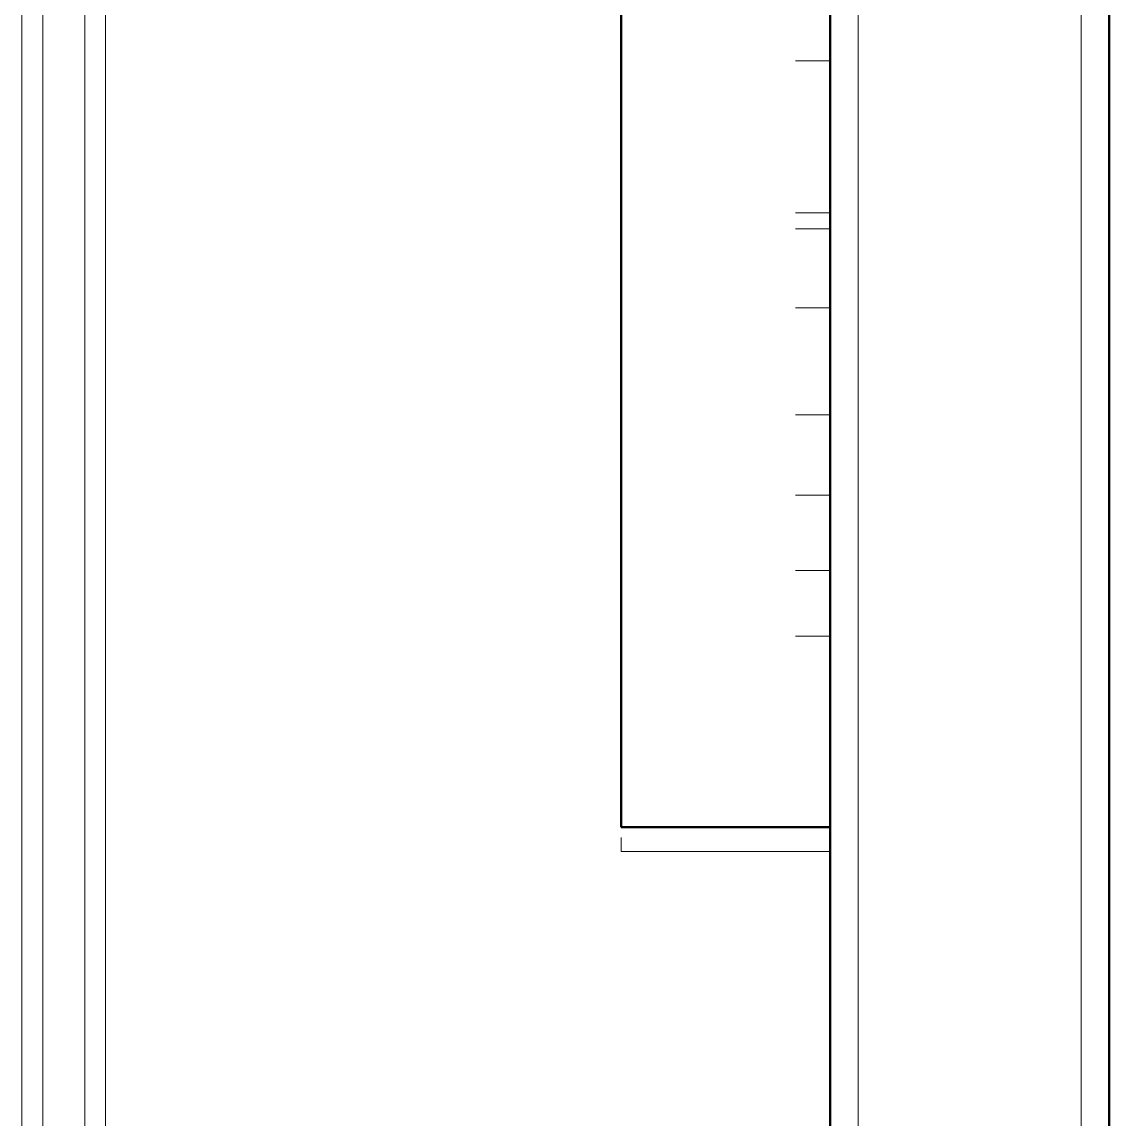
# Model space of a CAD drawing. Header units: metres. Extents: x 10 to 831, y 10 to 584.
# Drawn here: x 491.76 to 498, y 396.72 to 403.02 of the extents above; entities that cross this region are included whole.
import ezdxf

# ---------------------------------------------------------------- set-up
doc = ezdxf.new("R2010")
doc.units = ezdxf.units.M
doc.layers.add('CUT', color=7, linetype='Continuous', lineweight=50)
doc.layers.add('VIS', color=8, linetype='Continuous', lineweight=13)

msp = doc.modelspace()

# ---------------------------------------------------------------- linework, layer by layer
at = {"layer": 'CUT'}
for p, q in [((496.4, 415.84), (496.4, 387.36)), ((498, 387.36), (498, 415.84)), ((495.2, 402.9052), (495.2, 403.1156)), ((496.4, 403.1156), (496.4, 402.9052)), ((495.2, 402.8292), (495.2, 402.9052)), ((496.4, 402.9052), (496.4, 402.8292)), ((495.2, 398.4), (495.2, 402.8292)), ((496.4, 402.8292), (496.4, 398.4)), ((495.2, 398.4), (496.4, 398.4))]:
    msp.add_line(p, q, dxfattribs=at)
at = {"layer": 'VIS'}
for p, q in [((498, 514), (498, 386)), ((491.76, 363.6), (491.76, 438.67)), ((491.88, 363.6), (491.88, 438.67)), ((492.12, 363.6), (492.12, 438.67)), ((492.24, 438.67), (492.24, 363.6)), ((496.4, 387.36), (496.4, 415.84)), ((496.4, 387.36), (496.4, 415.84)), ((496.56, 415.84), (496.56, 387.36)), ((497.84, 387.36), (497.84, 415.84)), ((498, 387.36), (498, 415.84)), ((496.4, 398.4), (496.4, 408.8068)), ((496.4, 398.4), (496.4, 408.8068)), ((496.4, 406.2088), (496.4, 402.8004)), ((496.4, 398.4), (496.4, 406.2088)), ((496.4, 398.4), (496.4, 406.2088)), ((496.4, 398.4), (496.4, 406.2088)), ((496.4, 398.4), (496.4, 406.2088)), ((496.4, 406.2088), (496.4, 402.8004)), ((496.4, 398.4), (496.4, 406.2088)), ((496.4, 398.4), (496.4, 406.2088)), ((496.4, 403.7012), (496.4, 398.4)), ((496.4, 403.7012), (496.4, 398.4)), ((496.4, 403.7012), (496.4, 398.4)), ((496.4, 403.7012), (496.4, 398.4)), ((496.4, 403.7012), (496.4, 398.4)), ((496.4, 403.7012), (496.4, 398.4)), ((496.4, 403.6664), (496.4, 398.4)), ((496.4, 403.6664), (496.4, 398.4)), ((495.2, 402.9052), (495.2, 403.1156)), ((495.2, 402.898), (495.2, 403.1104)), ((495.2, 402.898), (495.2, 403.1104)), ((496.4, 403.16), (496.4, 402.864)), ((496.4, 403.16), (496.4, 402.864)), ((496.4, 398.4), (496.4, 403.1496)), ((496.4, 398.4), (496.4, 403.1496)), ((496.4, 403.1156), (496.4, 402.9052)), ((496.4, 398.4), (496.4, 403.1144)), ((496.4, 398.4), (496.4, 403.1144)), ((496.4, 402.898), (496.4, 403.1104)), ((496.4, 402.898), (496.4, 403.1104)), ((496.4, 403.1016), (496.4, 402.888)), ((496.4, 403.1016), (496.4, 402.888)), ((496.4, 402.9624), (496.4, 403.0968)), ((496.4, 402.9624), (496.4, 403.0968)), ((496.4, 403.0868), (496.4, 398.4)), ((496.4, 403.0868), (496.4, 398.4)), ((496.4, 403.0752), (496.4, 402.856)), ((496.4, 403.0752), (496.4, 402.856)), ((496.4, 403.01), (496.4, 403.0376)), ((496.4, 403.01), (496.4, 403.0376)), ((496.4, 403.01), (496.4, 403.0376)), ((496.4, 403.01), (496.4, 403.0376)), ((496.4, 403.01), (496.4, 403.0376)), ((496.4, 403.0376), (496.4, 398.4)), ((496.4, 403.01), (496.4, 403.0376)), ((496.4, 403.0376), (496.4, 398.4)), ((496.4, 402.9668), (496.4, 403.01)), ((496.4, 402.9668), (496.4, 403.01)), ((496.4, 402.9668), (496.4, 403.01)), ((496.4, 402.9668), (496.4, 403.01)), ((496.4, 402.9668), (496.4, 403.01)), ((496.4, 402.9668), (496.4, 403.01)), ((496.4, 402.9028), (496.4, 402.9668)), ((496.4, 402.9028), (496.4, 402.9668)), ((496.4, 402.9028), (496.4, 402.9668)), ((496.4, 402.9028), (496.4, 402.9668)), ((496.4, 402.9028), (496.4, 402.9668)), ((496.4, 402.9028), (496.4, 402.9668)), ((496.4, 402.8492), (496.4, 402.9624)), ((496.4, 402.8492), (496.4, 402.9624)), ((495.2, 402.9052), (495.2, 402.8292)), ((495.2, 398.4), (495.2, 402.898)), ((495.2, 398.4), (495.2, 402.898)), ((496.4, 402.8292), (496.4, 402.9052)), ((496.4, 402.8156), (496.4, 402.9028)), ((496.4, 402.8156), (496.4, 402.9028)), ((496.4, 402.8156), (496.4, 402.9028)), ((496.4, 402.8156), (496.4, 402.9028)), ((496.4, 402.8156), (496.4, 402.9028)), ((496.4, 402.8156), (496.4, 402.9028)), ((496.4, 398.4), (496.4, 402.898)), ((496.4, 398.4), (496.4, 402.898)), ((496.4, 402.888), (496.4, 402.6604)), ((496.4, 402.888), (496.4, 402.6604)), ((496.4, 402.864), (496.4, 402.5424)), ((496.4, 402.864), (496.4, 402.5424)), ((496.4, 402.856), (496.4, 398.4)), ((496.4, 402.856), (496.4, 398.4)), ((496.4, 402.5908), (496.4, 402.8492)), ((496.4, 402.5908), (496.4, 402.8492)), ((495.2, 402.8292), (495.2, 398.4)), ((496.4, 402.8004), (496.2, 402.8004)), ((496.4, 398.4), (496.4, 402.8292)), ((496.4, 402.702), (496.4, 402.8156)), ((496.4, 402.702), (496.4, 402.8156)), ((496.4, 402.702), (496.4, 402.8156)), ((496.4, 402.702), (496.4, 402.8156)), ((496.4, 402.702), (496.4, 402.8156)), ((496.4, 402.702), (496.4, 402.8156)), ((496.4, 402.8004), (496.4, 398.4)), ((496.4, 402.8004), (496.4, 398.4)), ((496.4, 402.56), (496.4, 402.702)), ((496.4, 402.56), (496.4, 402.702)), ((496.4, 402.56), (496.4, 402.702)), ((496.4, 402.56), (496.4, 402.702)), ((496.4, 402.56), (496.4, 402.702)), ((496.4, 402.56), (496.4, 402.702)), ((496.4, 402.6604), (496.4, 398.4)), ((496.4, 402.6604), (496.4, 398.4)), ((496.4, 402.5248), (496.4, 402.5908)), ((496.4, 402.5248), (496.4, 402.5908)), ((496.4, 402.3872), (496.4, 402.56)), ((496.4, 402.3872), (496.4, 402.56)), ((496.4, 402.3872), (496.4, 402.56)), ((496.4, 402.3872), (496.4, 402.56)), ((496.4, 402.3872), (496.4, 402.56)), ((496.4, 402.3872), (496.4, 402.56)), ((496.4, 402.5424), (496.4, 402.194)), ((496.4, 402.5424), (496.4, 402.194)), ((496.4, 402.456), (496.4, 402.5248)), ((496.4, 402.456), (496.4, 402.5248)), ((496.4, 402.3828), (496.4, 402.456)), ((496.4, 402.3828), (496.4, 402.456)), ((496.4, 402.1812), (496.4, 402.3872)), ((496.4, 402.1812), (496.4, 402.3872)), ((496.4, 402.1812), (496.4, 402.3872)), ((496.4, 402.1812), (496.4, 402.3872)), ((496.4, 402.1812), (496.4, 402.3872)), ((496.4, 402.1812), (496.4, 402.3872)), ((496.4, 402.3052), (496.4, 402.3828)), ((496.4, 402.3052), (496.4, 402.3828)), ((496.4, 402.2224), (496.4, 402.3052)), ((496.4, 402.2224), (496.4, 402.3052)), ((496.4, 402.1332), (496.4, 402.2224)), ((496.4, 402.1332), (496.4, 402.2224)), ((496.4, 402.194), (496.4, 401.8192)), ((496.4, 402.194), (496.4, 401.8192)), ((496.4, 401.9392), (496.4, 402.1812)), ((496.4, 401.9392), (496.4, 402.1812)), ((496.4, 401.9392), (496.4, 402.1812)), ((496.4, 401.9392), (496.4, 402.1812)), ((496.4, 401.9392), (496.4, 402.1812)), ((496.4, 401.9392), (496.4, 402.1812)), ((496.4, 402.0372), (496.4, 402.1332)), ((496.4, 402.0372), (496.4, 402.1332)), ((496.4, 401.9332), (496.4, 402.0372)), ((496.4, 401.9332), (496.4, 402.0372)), ((496.4, 401.9272), (496.2, 401.9272)), ((496.4, 401.9272), (496.2, 401.9272)), ((496.4, 401.9272), (496.2, 401.9272)), ((496.4, 401.6592), (496.4, 401.9392)), ((496.4, 401.6592), (496.4, 401.9392)), ((496.4, 401.6592), (496.4, 401.9392)), ((496.4, 401.6592), (496.4, 401.9392)), ((496.4, 401.6592), (496.4, 401.9392)), ((496.4, 401.6592), (496.4, 401.9392)), ((496.4, 401.8208), (496.4, 401.9332)), ((496.4, 401.8208), (496.4, 401.9332)), ((496.4, 401.9272), (496.4, 401.18)), ((496.4, 401.9272), (496.4, 401.8912)), ((496.4, 401.9272), (496.4, 401.8912)), ((496.4, 401.9272), (496.4, 401.18)), ((496.4, 401.9272), (496.4, 401.18)), ((496.4, 401.9272), (496.4, 401.8912)), ((496.4, 401.9272), (496.4, 401.8912)), ((496.4, 401.9272), (496.4, 401.18)), ((496.4, 401.9272), (496.4, 401.8912)), ((496.4, 401.9272), (496.4, 401.18)), ((496.4, 401.9272), (496.4, 401.18)), ((496.4, 401.9272), (496.4, 401.8912)), ((496.4, 401.8912), (496.4, 401.8572)), ((496.4, 401.8912), (496.4, 401.8572)), ((496.4, 401.8912), (496.4, 401.8572)), ((496.4, 401.8912), (496.4, 401.8572)), ((496.4, 401.8912), (496.4, 401.8572)), ((496.4, 401.8912), (496.4, 401.8572)), ((496.4, 401.8572), (496.4, 401.8248)), ((496.4, 401.8572), (496.4, 401.8248)), ((496.4, 401.8572), (496.4, 401.8248)), ((496.4, 401.8572), (496.4, 401.8248)), ((496.4, 401.8572), (496.4, 401.8248)), ((496.4, 401.8572), (496.4, 401.8248)), ((496.4, 401.8364), (496.2, 401.8364)), ((496.4, 401.8364), (496.2, 401.8364)), ((496.4, 401.2612), (496.4, 401.8364)), ((496.4, 401.8364), (496.4, 401.5936)), ((496.4, 401.8364), (496.4, 401.8364)), ((496.4, 401.8364), (496.4, 401.5936)), ((496.4, 401.2612), (496.4, 401.8364)), ((496.4, 401.8364), (496.4, 401.8364)), ((496.4, 401.8248), (496.4, 401.7944)), ((496.4, 401.8248), (496.4, 401.7944)), ((496.4, 401.8248), (496.4, 401.7944)), ((496.4, 401.8248), (496.4, 401.7944)), ((496.4, 401.8248), (496.4, 401.7944)), ((496.4, 401.8248), (496.4, 401.7944)), ((496.4, 401.6988), (496.4, 401.8208)), ((496.4, 401.6988), (496.4, 401.8208)), ((496.4, 401.8192), (496.4, 401.4172)), ((496.4, 401.8192), (496.4, 401.4172)), ((496.4, 401.7944), (496.4, 401.7652)), ((496.4, 401.7944), (496.4, 401.7652)), ((496.4, 401.7944), (496.4, 401.7652)), ((496.4, 401.7944), (496.4, 401.7652)), ((496.4, 401.7944), (496.4, 401.7652)), ((496.4, 401.7944), (496.4, 401.7652)), ((496.4, 401.7652), (496.4, 401.7376)), ((496.4, 401.7652), (496.4, 401.7376)), ((496.4, 401.7652), (496.4, 401.7376)), ((496.4, 401.7652), (496.4, 401.7376)), ((496.4, 401.7652), (496.4, 401.7376)), ((496.4, 401.7652), (496.4, 401.7376)), ((496.4, 401.7376), (496.4, 401.712)), ((496.4, 401.7376), (496.4, 401.712)), ((496.4, 401.7376), (496.4, 401.712)), ((496.4, 401.7376), (496.4, 401.712)), ((496.4, 401.7376), (496.4, 401.712)), ((496.4, 401.7376), (496.4, 401.712)), ((496.4, 401.712), (496.4, 401.6876)), ((496.4, 401.712), (496.4, 401.6876)), ((496.4, 401.712), (496.4, 401.6876)), ((496.4, 401.712), (496.4, 401.6876)), ((496.4, 401.712), (496.4, 401.6876)), ((496.4, 401.712), (496.4, 401.6876)), ((496.4, 401.5672), (496.4, 401.6988)), ((496.4, 401.5672), (496.4, 401.6988)), ((496.4, 401.6876), (496.4, 401.6648)), ((496.4, 401.6876), (496.4, 401.6648)), ((496.4, 401.6876), (496.4, 401.6648)), ((496.4, 401.6876), (496.4, 401.6648)), ((496.4, 401.6876), (496.4, 401.6648)), ((496.4, 401.6876), (496.4, 401.6648)), ((496.4, 401.6648), (496.4, 401.6436)), ((496.4, 401.6648), (496.4, 401.6436)), ((496.4, 401.6648), (496.4, 401.6436)), ((496.4, 401.6648), (496.4, 401.6436)), ((496.4, 401.6648), (496.4, 401.6436)), ((496.4, 401.6648), (496.4, 401.6436)), ((496.4, 401.3384), (496.4, 401.6592)), ((496.4, 401.3384), (496.4, 401.6592)), ((496.4, 401.3384), (496.4, 401.6592)), ((496.4, 401.3384), (496.4, 401.6592)), ((496.4, 401.3384), (496.4, 401.6592)), ((496.4, 401.3384), (496.4, 401.6592)), ((496.4, 401.6436), (496.4, 401.624)), ((496.4, 401.6436), (496.4, 401.624)), ((496.4, 401.6436), (496.4, 401.624)), ((496.4, 401.6436), (496.4, 401.624)), ((496.4, 401.6436), (496.4, 401.624)), ((496.4, 401.6436), (496.4, 401.624)), ((496.4, 401.624), (496.4, 401.606)), ((496.4, 401.624), (496.4, 401.606)), ((496.4, 401.624), (496.4, 401.606)), ((496.4, 401.624), (496.4, 401.606)), ((496.4, 401.624), (496.4, 401.606)), ((496.4, 401.624), (496.4, 401.606)), ((496.4, 401.606), (496.4, 401.5756)), ((496.4, 401.606), (496.4, 401.5756)), ((496.4, 401.606), (496.4, 401.5756)), ((496.4, 401.606), (496.4, 401.5756)), ((496.4, 401.606), (496.4, 401.5756)), ((496.4, 401.606), (496.4, 401.5756)), ((496.4, 401.5936), (496.4, 401.3716)), ((496.4, 401.5936), (496.4, 401.3716)), ((496.4, 401.5756), (496.4, 401.5368)), ((496.4, 401.5756), (496.4, 401.5368)), ((496.4, 401.5756), (496.4, 401.5368)), ((496.4, 401.5756), (496.4, 401.5368)), ((496.4, 401.5756), (496.4, 401.5368)), ((496.4, 401.5756), (496.4, 401.5368)), ((496.4, 401.4244), (496.4, 401.5672)), ((496.4, 401.4244), (496.4, 401.5672)), ((496.4, 401.5368), (496.4, 401.4892)), ((496.4, 401.5368), (496.4, 401.4892)), ((496.4, 401.5368), (496.4, 401.4892)), ((496.4, 401.5368), (496.4, 401.4892)), ((496.4, 401.5368), (496.4, 401.4892)), ((496.4, 401.5368), (496.4, 401.4892)), ((496.4, 401.4892), (496.4, 401.4332)), ((496.4, 401.4892), (496.4, 401.4332)), ((496.4, 401.4892), (496.4, 401.4332)), ((496.4, 401.4892), (496.4, 401.4332)), ((496.4, 401.4892), (496.4, 401.4332)), ((496.4, 401.4892), (496.4, 401.4332)), ((496.4, 401.4332), (496.4, 401.3688)), ((496.4, 401.4332), (496.4, 401.3688)), ((496.4, 401.4332), (496.4, 401.3688)), ((496.4, 401.4332), (496.4, 401.3688)), ((496.4, 401.4332), (496.4, 401.3688)), ((496.4, 401.4332), (496.4, 401.3688)), ((496.4, 401.2628), (496.4, 401.4244)), ((496.4, 401.2628), (496.4, 401.4244)), ((496.4, 401.4172), (496.4, 400.94)), ((496.4, 401.4172), (496.4, 400.94)), ((496.4, 401.3824), (496.2, 401.3824)), ((496.4, 398.6712), (496.4, 401.3824)), ((496.4, 398.6712), (496.4, 401.3824)), ((496.4, 401.3824), (496.4, 400.7676)), ((496.4, 401.3824), (496.4, 400.7676)), ((496.4, 401.3716), (496.4, 401.17)), ((496.4, 401.3716), (496.4, 401.17)), ((496.4, 401.3688), (496.4, 401.296)), ((496.4, 401.3688), (496.4, 401.296)), ((496.4, 401.3688), (496.4, 401.296)), ((496.4, 401.3688), (496.4, 401.296)), ((496.4, 401.3688), (496.4, 401.296)), ((496.4, 401.3688), (496.4, 401.296)), ((496.4, 400.9748), (496.4, 401.3384)), ((496.4, 400.9748), (496.4, 401.3384)), ((496.4, 400.9748), (496.4, 401.3384)), ((496.4, 400.9748), (496.4, 401.3384)), ((496.4, 400.9748), (496.4, 401.3384)), ((496.4, 400.9748), (496.4, 401.3384)), ((496.4, 401.296), (496.4, 401.2144)), ((496.4, 401.296), (496.4, 401.2144)), ((496.4, 401.296), (496.4, 401.2144)), ((496.4, 401.296), (496.4, 401.2144)), ((496.4, 401.296), (496.4, 401.2144)), ((496.4, 401.296), (496.4, 401.2144)), ((496.4, 401.1112), (496.4, 401.2628)), ((496.4, 401.1112), (496.4, 401.2628)), ((496.4, 400.7372), (496.4, 401.2612)), ((496.4, 400.7372), (496.4, 401.2612)), ((496.4, 401.2144), (496.4, 401.1244)), ((496.4, 401.2144), (496.4, 401.1244)), ((496.4, 401.2144), (496.4, 401.1244)), ((496.4, 401.2144), (496.4, 401.1244)), ((496.4, 401.2144), (496.4, 401.1244)), ((496.4, 401.2144), (496.4, 401.1244)), ((496.4, 400.9928), (496.4, 401.18)), ((496.4, 400.9928), (496.4, 401.18)), ((496.4, 400.9928), (496.4, 401.18)), ((496.4, 400.9928), (496.4, 401.18)), ((496.4, 400.9928), (496.4, 401.18)), ((496.4, 400.9928), (496.4, 401.18)), ((496.4, 401.17), (496.4, 400.9896)), ((496.4, 401.17), (496.4, 400.9896)), ((496.4, 401.1244), (496.4, 401.0256)), ((496.4, 401.1244), (496.4, 401.0256)), ((496.4, 401.1244), (496.4, 401.0256)), ((496.4, 401.1244), (496.4, 401.0256)), ((496.4, 401.1244), (496.4, 401.0256)), ((496.4, 401.1244), (496.4, 401.0256)), ((496.4, 400.9696), (496.4, 401.1112)), ((496.4, 400.9696), (496.4, 401.1112)), ((496.4, 401.0256), (496.4, 400.918)), ((496.4, 401.0256), (496.4, 400.918)), ((496.4, 401.0256), (496.4, 400.918)), ((496.4, 401.0256), (496.4, 400.918)), ((496.4, 401.0256), (496.4, 400.918)), ((496.4, 401.0256), (496.4, 400.918)), ((496.4, 400.8164), (496.4, 400.9928)), ((496.4, 400.8164), (496.4, 400.9928)), ((496.4, 400.8164), (496.4, 400.9928)), ((496.4, 400.8164), (496.4, 400.9928)), ((496.4, 400.8164), (496.4, 400.9928)), ((496.4, 400.8164), (496.4, 400.9928)), ((496.4, 400.9896), (496.4, 400.8304)), ((496.4, 400.9896), (496.4, 400.8304)), ((496.4, 400.9748), (496.4, 400.5652)), ((496.4, 400.9748), (496.4, 400.5652)), ((496.4, 400.9748), (496.4, 400.5652)), ((496.4, 400.9748), (496.4, 400.5652)), ((496.4, 400.9748), (496.4, 400.5652)), ((496.4, 400.9748), (496.4, 400.5652)), ((496.4, 400.8396), (496.4, 400.9696)), ((496.4, 400.8396), (496.4, 400.9696)), ((496.4, 400.94), (496.4, 400.4972)), ((496.4, 400.94), (496.4, 400.4972)), ((496.4, 400.918), (496.4, 400.802)), ((496.4, 400.918), (496.4, 400.802)), ((496.4, 400.918), (496.4, 400.802)), ((496.4, 400.918), (496.4, 400.802)), ((496.4, 400.918), (496.4, 400.802)), ((496.4, 400.918), (496.4, 400.802)), ((496.4, 400.7216), (496.4, 400.8396)), ((496.4, 400.7216), (496.4, 400.8396)), ((496.4, 400.8304), (496.4, 400.692)), ((496.4, 400.8304), (496.4, 400.692)), ((496.4, 400.6516), (496.4, 400.8164)), ((496.4, 400.6516), (496.4, 400.8164)), ((496.4, 400.6516), (496.4, 400.8164)), ((496.4, 400.6516), (496.4, 400.8164)), ((496.4, 400.6516), (496.4, 400.8164)), ((496.4, 400.6516), (496.4, 400.8164)), ((496.4, 400.802), (496.4, 400.6768)), ((496.4, 400.802), (496.4, 400.6768)), ((496.4, 400.802), (496.4, 400.6768)), ((496.4, 400.802), (496.4, 400.6768)), ((496.4, 400.802), (496.4, 400.6768)), ((496.4, 400.802), (496.4, 400.6768)), ((496.4, 400.7676), (496.2, 400.7676)), ((496.4, 400.7676), (496.4, 398.4)), ((496.4, 400.7676), (496.4, 398.4)), ((496.4, 400.264), (496.4, 400.7372)), ((496.4, 400.264), (496.4, 400.7372)), ((496.4, 400.6168), (496.4, 400.7216)), ((496.4, 400.6168), (496.4, 400.7216)), ((496.4, 400.692), (496.4, 400.5744)), ((496.4, 400.692), (496.4, 400.5744)), ((496.4, 400.6768), (496.4, 400.5512)), ((496.4, 400.6768), (496.4, 400.5512)), ((496.4, 400.6768), (496.4, 400.5512)), ((496.4, 400.6768), (496.4, 400.5512)), ((496.4, 400.6768), (496.4, 400.5512)), ((496.4, 400.6768), (496.4, 400.5512)), ((496.4, 400.4996), (496.4, 400.6516)), ((496.4, 400.4996), (496.4, 400.6516)), ((496.4, 400.4996), (496.4, 400.6516)), ((496.4, 400.4996), (496.4, 400.6516)), ((496.4, 400.4996), (496.4, 400.6516)), ((496.4, 400.4996), (496.4, 400.6516)), ((496.4, 400.5256), (496.4, 400.6168)), ((496.4, 400.5256), (496.4, 400.6168)), ((496.4, 400.5744), (496.4, 400.4784)), ((496.4, 400.5744), (496.4, 400.4784)), ((496.4, 400.1956), (496.4, 400.5652)), ((496.4, 400.1956), (496.4, 400.5652)), ((496.4, 400.1956), (496.4, 400.5652)), ((496.4, 400.1956), (496.4, 400.5652)), ((496.4, 400.1956), (496.4, 400.5652)), ((496.4, 400.1956), (496.4, 400.5652)), ((496.4, 400.5512), (496.4, 400.4356)), ((496.4, 400.5512), (496.4, 400.4356)), ((496.4, 400.5512), (496.4, 400.4356)), ((496.4, 400.5512), (496.4, 400.4356)), ((496.4, 400.5512), (496.4, 400.4356)), ((496.4, 400.5512), (496.4, 400.4356)), ((496.4, 400.4492), (496.4, 400.5256)), ((496.4, 400.4492), (496.4, 400.5256)), ((496.4, 400.3616), (496.4, 400.4996)), ((496.4, 400.3616), (496.4, 400.4996)), ((496.4, 400.3616), (496.4, 400.4996)), ((496.4, 400.3616), (496.4, 400.4996)), ((496.4, 400.3616), (496.4, 400.4996)), ((496.4, 400.3616), (496.4, 400.4996)), ((496.4, 400.4972), (496.4, 400.09)), ((496.4, 400.4972), (496.4, 400.09)), ((496.4, 400.4784), (496.4, 400.4032)), ((496.4, 400.4784), (496.4, 400.4032)), ((496.4, 400.388), (496.4, 400.4492)), ((496.4, 400.388), (496.4, 400.4492)), ((496.4, 400.4356), (496.4, 400.3304)), ((496.4, 400.4356), (496.4, 400.3304)), ((496.4, 400.4356), (496.4, 400.3304)), ((496.4, 400.4356), (496.4, 400.3304)), ((496.4, 400.4356), (496.4, 400.3304)), ((496.4, 400.4356), (496.4, 400.3304)), ((496.4, 400.4032), (496.4, 400.3496)), ((496.4, 400.4032), (496.4, 400.3496)), ((496.4, 400.3436), (496.4, 400.388)), ((496.4, 400.3436), (496.4, 400.388)), ((496.4, 400.2388), (496.4, 400.3616)), ((496.4, 400.2388), (496.4, 400.3616)), ((496.4, 400.2388), (496.4, 400.3616)), ((496.4, 400.2388), (496.4, 400.3616)), ((496.4, 400.2388), (496.4, 400.3616)), ((496.4, 400.2388), (496.4, 400.3616)), ((496.4, 400.3496), (496.4, 400.3176)), ((496.4, 400.3496), (496.4, 400.3176)), ((496.4, 400.316), (496.4, 400.3436)), ((496.4, 400.316), (496.4, 400.3436)), ((496.4, 400.3304), (496.4, 400.236)), ((496.4, 400.3304), (496.4, 400.236)), ((496.4, 400.3304), (496.4, 400.236)), ((496.4, 400.3304), (496.4, 400.236)), ((496.4, 400.3304), (496.4, 400.236)), ((496.4, 400.3304), (496.4, 400.236)), ((496.4, 400.3068), (496.2, 400.3068)), ((496.4, 400.3176), (496.4, 400.3068)), ((496.4, 400.3176), (496.4, 400.3068)), ((496.4, 400.3068), (496.4, 400.316)), ((496.4, 400.3068), (496.4, 400.316)), ((496.4, 399.8416), (496.4, 400.264)), ((496.4, 399.8416), (496.4, 400.264)), ((496.4, 400.1316), (496.4, 400.2388)), ((496.4, 400.1316), (496.4, 400.2388)), ((496.4, 400.1316), (496.4, 400.2388)), ((496.4, 400.1316), (496.4, 400.2388)), ((496.4, 400.1316), (496.4, 400.2388)), ((496.4, 400.1316), (496.4, 400.2388)), ((496.4, 400.236), (496.4, 400.152)), ((496.4, 400.236), (496.4, 400.152)), ((496.4, 400.236), (496.4, 400.152)), ((496.4, 400.236), (496.4, 400.152)), ((496.4, 400.236), (496.4, 400.152)), ((496.4, 400.236), (496.4, 400.152)), ((496.4, 399.8584), (496.4, 400.1956)), ((496.4, 399.8584), (496.4, 400.1956)), ((496.4, 399.8584), (496.4, 400.1956)), ((496.4, 399.8584), (496.4, 400.1956)), ((496.4, 399.8584), (496.4, 400.1956)), ((496.4, 399.8584), (496.4, 400.1956)), ((496.4, 400.152), (496.4, 400.0788)), ((496.4, 400.152), (496.4, 400.0788)), ((496.4, 400.152), (496.4, 400.0788)), ((496.4, 400.152), (496.4, 400.0788)), ((496.4, 400.152), (496.4, 400.0788)), ((496.4, 400.152), (496.4, 400.0788)), ((496.4, 400.0416), (496.4, 400.1316)), ((496.4, 400.0416), (496.4, 400.1316)), ((496.4, 400.0416), (496.4, 400.1316)), ((496.4, 400.0416), (496.4, 400.1316)), ((496.4, 400.0416), (496.4, 400.1316)), ((496.4, 400.0416), (496.4, 400.1316)), ((496.4, 400.09), (496.4, 399.7204)), ((496.4, 400.09), (496.4, 399.7204)), ((496.4, 400.0788), (496.4, 400.0168)), ((496.4, 400.0788), (496.4, 400.0168)), ((496.4, 400.0788), (496.4, 400.0168)), ((496.4, 400.0788), (496.4, 400.0168)), ((496.4, 400.0788), (496.4, 400.0168)), ((496.4, 400.0788), (496.4, 400.0168)), ((496.4, 399.9696), (496.4, 400.0416)), ((496.4, 399.9696), (496.4, 400.0416)), ((496.4, 399.9696), (496.4, 400.0416)), ((496.4, 399.9696), (496.4, 400.0416)), ((496.4, 399.9696), (496.4, 400.0416)), ((496.4, 399.9696), (496.4, 400.0416)), ((496.4, 400.0168), (496.4, 399.9656)), ((496.4, 400.0168), (496.4, 399.9656)), ((496.4, 400.0168), (496.4, 399.9656)), ((496.4, 400.0168), (496.4, 399.9656)), ((496.4, 400.0168), (496.4, 399.9656)), ((496.4, 400.0168), (496.4, 399.9656)), ((496.4, 399.9172), (496.4, 399.9696)), ((496.4, 399.9172), (496.4, 399.9696)), ((496.4, 399.9172), (496.4, 399.9696)), ((496.4, 399.9172), (496.4, 399.9696)), ((496.4, 399.9172), (496.4, 399.9696)), ((496.4, 399.9172), (496.4, 399.9696)), ((496.4, 399.9656), (496.4, 399.9256)), ((496.4, 399.9656), (496.4, 399.9256)), ((496.4, 399.9656), (496.4, 399.9256)), ((496.4, 399.9656), (496.4, 399.9256)), ((496.4, 399.9656), (496.4, 399.9256)), ((496.4, 399.9656), (496.4, 399.9256)), ((496.4, 399.9256), (496.4, 399.8968)), ((496.4, 399.9256), (496.4, 399.8968)), ((496.4, 399.9256), (496.4, 399.8968)), ((496.4, 399.9256), (496.4, 399.8968)), ((496.4, 399.9256), (496.4, 399.8968)), ((496.4, 399.9256), (496.4, 399.8968)), ((496.4, 399.8848), (496.4, 399.9172)), ((496.4, 399.8848), (496.4, 399.9172)), ((496.4, 399.8848), (496.4, 399.9172)), ((496.4, 399.8848), (496.4, 399.9172)), ((496.4, 399.8848), (496.4, 399.9172)), ((496.4, 399.8848), (496.4, 399.9172)), ((496.4, 399.8968), (496.4, 399.8796)), ((496.4, 399.8968), (496.4, 399.8796)), ((496.4, 399.8968), (496.4, 399.8796)), ((496.4, 399.8968), (496.4, 399.8796)), ((496.4, 399.8968), (496.4, 399.8796)), ((496.4, 399.8968), (496.4, 399.8796)), ((496.4, 399.8736), (496.2, 399.8736)), ((496.4, 399.8736), (496.2, 399.8736)), ((496.4, 399.8736), (496.2, 399.8736)), ((496.4, 399.8736), (496.4, 399.8848)), ((496.4, 399.8736), (496.4, 399.8848)), ((496.4, 399.8736), (496.4, 399.8848)), ((496.4, 399.8736), (496.4, 399.8848)), ((496.4, 399.8736), (496.4, 399.8848)), ((496.4, 399.8736), (496.4, 399.8848)), ((496.4, 399.8796), (496.4, 399.8736)), ((496.4, 399.8796), (496.4, 399.8736)), ((496.4, 399.8796), (496.4, 399.8736)), ((496.4, 399.8796), (496.4, 399.8736)), ((496.4, 399.8796), (496.4, 399.8736)), ((496.4, 399.8796), (496.4, 399.8736)), ((496.4, 399.554), (496.4, 399.8584)), ((496.4, 399.554), (496.4, 399.8584)), ((496.4, 399.554), (496.4, 399.8584)), ((496.4, 399.554), (496.4, 399.8584)), ((496.4, 399.554), (496.4, 399.8584)), ((496.4, 399.554), (496.4, 399.8584)), ((496.4, 399.4692), (496.4, 399.8416)), ((496.4, 399.4692), (496.4, 399.8416)), ((496.4, 399.7204), (496.4, 399.3892)), ((496.4, 399.7204), (496.4, 399.3892)), ((496.4, 399.2816), (496.4, 399.554)), ((496.4, 399.2816), (496.4, 399.554)), ((496.4, 399.2816), (496.4, 399.554)), ((496.4, 399.2816), (496.4, 399.554)), ((496.4, 399.2816), (496.4, 399.554)), ((496.4, 399.2816), (496.4, 399.554)), ((496.4, 399.4964), (496.2, 399.4964)), ((496.4, 399.4964), (496.2, 399.4964)), ((496.4, 399.4964), (496.2, 399.4964)), ((496.4, 399.4964), (496.2, 399.4964)), ((496.4, 399.4964), (496.2, 399.4964)), ((496.4, 399.4964), (496.2, 399.4964)), ((496.4, 398.4), (496.4, 399.4964)), ((496.4, 399.4964), (496.4, 399.3036)), ((496.4, 398.4), (496.4, 399.4964)), ((496.4, 399.4964), (496.4, 399.3036)), ((496.4, 398.4), (496.4, 399.4964)), ((496.4, 399.4964), (496.4, 399.3036)), ((496.4, 399.4964), (496.4, 399.4964)), ((496.4, 398.4), (496.4, 399.4964)), ((496.4, 399.4964), (496.4, 399.4964)), ((496.4, 399.4964), (496.4, 399.4964)), ((496.4, 399.4964), (496.4, 399.3036)), ((496.4, 398.4), (496.4, 399.4964)), ((496.4, 399.4964), (496.4, 399.4964)), ((496.4, 399.4964), (496.4, 399.4964)), ((496.4, 398.4), (496.4, 399.4964)), ((496.4, 399.4964), (496.4, 399.3036)), ((496.4, 399.4964), (496.4, 399.3036)), ((496.4, 399.4964), (496.4, 399.4964)), ((496.4, 399.1472), (496.4, 399.4692)), ((496.4, 399.1472), (496.4, 399.4692)), ((496.4, 399.3892), (496.4, 399.0976)), ((496.4, 399.3892), (496.4, 399.0976)), ((496.4, 399.3036), (496.4, 399.126)), ((496.4, 399.3036), (496.4, 399.126)), ((496.4, 399.3036), (496.4, 399.126)), ((496.4, 399.3036), (496.4, 399.126)), ((496.4, 399.3036), (496.4, 399.126)), ((496.4, 399.3036), (496.4, 399.126)), ((496.4, 399.0416), (496.4, 399.2816)), ((496.4, 399.0416), (496.4, 399.2816)), ((496.4, 399.0416), (496.4, 399.2816)), ((496.4, 399.0416), (496.4, 399.2816)), ((496.4, 399.0416), (496.4, 399.2816)), ((496.4, 399.0416), (496.4, 399.2816)), ((496.4, 398.8756), (496.4, 399.1472)), ((496.4, 398.8756), (496.4, 399.1472)), ((496.4, 399.126), (496.4, 398.9644)), ((496.4, 399.126), (496.4, 398.9644)), ((496.4, 399.126), (496.4, 398.9644)), ((496.4, 399.126), (496.4, 398.9644)), ((496.4, 399.126), (496.4, 398.9644)), ((496.4, 399.126), (496.4, 398.9644)), ((496.4, 399.0976), (496.4, 398.8472)), ((496.4, 399.0976), (496.4, 398.8472)), ((496.4, 398.834), (496.4, 399.0416)), ((496.4, 398.834), (496.4, 399.0416)), ((496.4, 398.834), (496.4, 399.0416)), ((496.4, 398.834), (496.4, 399.0416)), ((496.4, 398.834), (496.4, 399.0416)), ((496.4, 398.834), (496.4, 399.0416)), ((496.4, 398.9644), (496.4, 398.8192)), ((496.4, 398.9644), (496.4, 398.8192)), ((496.4, 398.9644), (496.4, 398.8192)), ((496.4, 398.9644), (496.4, 398.8192)), ((496.4, 398.9644), (496.4, 398.8192)), ((496.4, 398.9644), (496.4, 398.8192)), ((496.4, 398.6536), (496.4, 398.8756)), ((496.4, 398.6536), (496.4, 398.8756)), ((496.4, 398.8472), (496.4, 398.6396)), ((496.4, 398.8472), (496.4, 398.6396)), ((496.4, 398.6584), (496.4, 398.834)), ((496.4, 398.6584), (496.4, 398.834)), ((496.4, 398.6584), (496.4, 398.834)), ((496.4, 398.6584), (496.4, 398.834)), ((496.4, 398.6584), (496.4, 398.834)), ((496.4, 398.6584), (496.4, 398.834)), ((496.4, 398.8192), (496.4, 398.69)), ((496.4, 398.8192), (496.4, 398.69)), ((496.4, 398.8192), (496.4, 398.69)), ((496.4, 398.8192), (496.4, 398.69)), ((496.4, 398.8192), (496.4, 398.69)), ((496.4, 398.8192), (496.4, 398.69)), ((496.4, 398.69), (496.4, 398.5772)), ((496.4, 398.69), (496.4, 398.5772)), ((496.4, 398.69), (496.4, 398.5772)), ((496.4, 398.69), (496.4, 398.5772)), ((496.4, 398.69), (496.4, 398.5772)), ((496.4, 398.69), (496.4, 398.5772)), ((496.4, 398.5148), (496.4, 398.6584)), ((496.4, 398.5148), (496.4, 398.6584)), ((496.4, 398.5148), (496.4, 398.6584)), ((496.4, 398.5148), (496.4, 398.6584)), ((496.4, 398.5148), (496.4, 398.6584)), ((496.4, 398.5148), (496.4, 398.6584)), ((496.4, 398.4812), (496.4, 398.6536)), ((496.4, 398.4812), (496.4, 398.6536)), ((496.4, 398.6396), (496.4, 398.4756)), ((496.4, 398.6396), (496.4, 398.4756)), ((496.4, 398.5772), (496.4, 398.4812)), ((496.4, 398.5772), (496.4, 398.4812)), ((496.4, 398.5772), (496.4, 398.4812)), ((496.4, 398.5772), (496.4, 398.4812)), ((496.4, 398.5772), (496.4, 398.4812)), ((496.4, 398.5772), (496.4, 398.4812)), ((496.4, 398.4032), (496.4, 398.5148)), ((496.4, 398.4032), (496.4, 398.5148)), ((496.4, 398.4032), (496.4, 398.5148)), ((496.4, 398.4032), (496.4, 398.5148)), ((496.4, 398.4032), (496.4, 398.5148)), ((496.4, 398.4032), (496.4, 398.5148)), ((496.4, 398.3584), (496.4, 398.4812)), ((496.4, 398.4812), (496.4, 398.4024)), ((496.4, 398.4812), (496.4, 398.4024)), ((496.4, 398.4812), (496.4, 398.4024)), ((496.4, 398.4812), (496.4, 398.4024)), ((496.4, 398.4812), (496.4, 398.4024)), ((496.4, 398.4812), (496.4, 398.4024)), ((496.4, 398.3584), (496.4, 398.4812)), ((496.4, 398.4756), (496.4, 398.3568)), ((496.4, 398.4756), (496.4, 398.3568)), ((496.4, 398.4), (495.2, 398.4)), ((495.2, 398.4), (495.2, 398.4)), ((495.2, 398.4), (495.2, 398.4)), ((495.2, 398.4), (496.4, 398.4)), ((496.4, 398.4), (496.2, 398.4)), ((496.4, 398.4), (496.2, 398.4)), ((496.4, 398.4), (496.2, 398.4)), ((496.4, 398.4), (496.2, 398.4)), ((496.4, 398.4), (496.2, 398.4)), ((496.4, 398.4), (496.2, 398.4)), ((496.4, 398.4), (496.2, 398.4)), ((496.4, 398.4), (496.2, 398.4)), ((496.4, 398.4), (496.2, 398.4)), ((496.4, 398.4), (496.2, 398.4)), ((496.4, 398.4), (496.2, 398.4)), ((496.4, 398.4), (496.2, 398.4)), ((496.4, 398.4), (496.2, 398.4)), ((496.4, 398.4), (496.2, 398.4)), ((496.4, 398.4), (496.2, 398.4)), ((496.4, 398.4), (496.2, 398.4)), ((496.4, 398.4), (496.2, 398.4)), ((496.4, 398.4), (496.2, 398.4)), ((496.4, 398.4), (496.2, 398.4)), ((496.4, 398.324), (496.4, 398.4032)), ((496.4, 398.324), (496.4, 398.4032)), ((496.4, 398.324), (496.4, 398.4032)), ((496.4, 398.324), (496.4, 398.4032)), ((496.4, 398.324), (496.4, 398.4032)), ((496.4, 398.324), (496.4, 398.4032)), ((496.4, 398.4024), (496.4, 398.3404)), ((496.4, 398.4024), (496.4, 398.3404)), ((496.4, 398.4024), (496.4, 398.3404)), ((496.4, 398.4024), (496.4, 398.3404)), ((496.4, 398.4024), (496.4, 398.3404)), ((496.4, 398.4024), (496.4, 398.3404)), ((496.4, 398.4), (496.4, 398.4)), ((496.4, 398.4), (496.4, 398.4)), ((496.4, 398.4), (496.4, 398.4)), ((496.4, 398.4), (496.4, 398.4)), ((496.4, 398.4), (496.4, 398.4)), ((496.4, 398.4), (496.4, 398.4)), ((496.4, 398.4), (496.4, 398.4)), ((496.4, 398.4), (496.4, 398.4)), ((496.4, 398.4), (496.4, 398.4)), ((496.4, 398.4), (496.4, 398.4)), ((496.4, 398.4), (496.4, 398.4)), ((496.4, 398.4), (496.4, 398.4)), ((496.4, 398.4), (496.4, 398.4)), ((496.4, 398.4), (496.4, 398.4)), ((496.4, 398.4), (496.4, 398.4)), ((496.4, 398.4), (496.4, 398.4)), ((496.4, 398.4), (496.4, 398.4)), ((496.4, 398.4), (496.4, 398.4)), ((496.4, 398.4), (496.4, 398.4)), ((496.4, 398.4), (496.4, 398.4)), ((496.4, 398.4), (496.4, 398.4)), ((496.4, 398.4), (496.4, 398.4)), ((495.2, 398.3404), (495.2, 398.296)), ((495.2, 398.3404), (495.2, 398.296)), ((496.4, 398.2848), (496.4, 398.3584)), ((496.4, 398.2848), (496.4, 398.3584)), ((496.4, 398.3568), (496.4, 398.2848)), ((496.4, 398.3568), (496.4, 398.2848)), ((496.4, 398.3404), (496.4, 398.296)), ((496.4, 398.3404), (496.4, 398.296)), ((496.4, 398.3404), (496.4, 398.296)), ((496.4, 398.3404), (496.4, 398.296)), ((496.4, 398.3404), (496.4, 398.296)), ((496.4, 398.3404), (496.4, 398.296)), ((496.4, 398.276), (496.4, 398.324)), ((496.4, 398.276), (496.4, 398.324)), ((496.4, 398.276), (496.4, 398.324)), ((496.4, 398.276), (496.4, 398.324)), ((496.4, 398.276), (496.4, 398.324)), ((496.4, 398.276), (496.4, 398.324)), ((495.2, 398.296), (495.2, 398.2692)), ((495.2, 398.296), (495.2, 398.2692)), ((495.2, 398.2692), (495.2, 398.2604)), ((495.2, 398.2692), (495.2, 398.2604)), ((495.2, 398.2604), (495.2, 398.2684)), ((495.2, 398.2604), (495.2, 398.2684)), ((496.4, 398.2604), (495.2, 398.2604)), ((496.4, 398.2604), (496.2, 398.2604)), ((496.4, 398.2604), (496.2, 398.2604)), ((496.4, 398.2604), (496.2, 398.2604)), ((496.4, 398.296), (496.4, 398.2692)), ((496.4, 398.296), (496.4, 398.2692)), ((496.4, 398.296), (496.4, 398.2692)), ((496.4, 398.296), (496.4, 398.2692)), ((496.4, 398.296), (496.4, 398.2692)), ((496.4, 398.296), (496.4, 398.2692)), ((496.4, 398.2848), (496.4, 398.2604)), ((496.4, 398.2604), (496.4, 398.2848)), ((496.4, 398.2604), (496.4, 398.2848)), ((496.4, 398.2848), (496.4, 398.2604)), ((496.4, 398.2604), (496.4, 398.276)), ((496.4, 398.2604), (496.4, 398.276)), ((496.4, 398.2604), (496.4, 398.276)), ((496.4, 398.2604), (496.4, 398.276)), ((496.4, 398.2604), (496.4, 398.276)), ((496.4, 398.2604), (496.4, 398.276)), ((496.4, 398.2692), (496.4, 398.2604)), ((496.4, 398.2692), (496.4, 398.2604)), ((496.4, 398.2692), (496.4, 398.2604)), ((496.4, 398.2692), (496.4, 398.2604)), ((496.4, 398.2692), (496.4, 398.2604)), ((496.4, 398.2692), (496.4, 398.2604))]:
    msp.add_line(p, q, dxfattribs=at)

doc.saveas('drawing.dxf')
